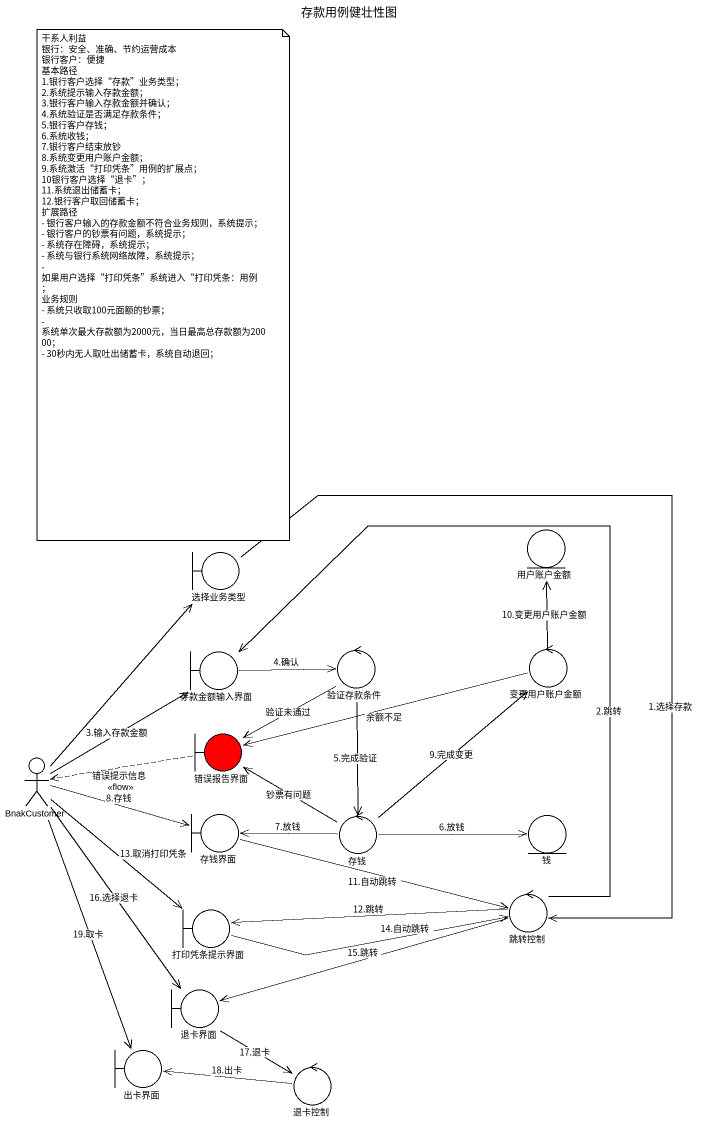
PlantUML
@startuml
title 存款用例健壮性图
entity 用户账户金额
boundary 选择业务类型
boundary 存款金额输入界面
control 验证存款条件
control 变更用户账户金额
boundary 错误报告界面 #FF0000
actor BnakCustomer
boundary 存钱界面
control 存钱
entity 钱
control 跳转控制
boundary 打印凭条提示界面
boundary 退卡界面
boundary 出卡界面
control 退卡控制
选择业务类型 --> 跳转控制 : 1.选择存款
存款金额输入界面 -right-> 验证存款条件 : 4.确认
验证存款条件 --> 错误报告界面 : 验证未通过
验证存款条件 --> 存钱 : 5.完成验证
变更用户账户金额 -up-> 用户账户金额 : 10.变更用户账户金额
变更用户账户金额 -left-> 错误报告界面 : 余额不足
错误报告界面 .left.> BnakCustomer : 错误提示信息\n<<flow>>
BnakCustomer -up-> 选择业务类型
BnakCustomer -up-> 存款金额输入界面 : 3.输入存款金额
BnakCustomer -right-> 存钱界面 : 8.存钱
BnakCustomer --> 打印凭条提示界面 : 13.取消打印凭条
BnakCustomer --> 退卡界面 : 16.选择退卡
BnakCustomer --> 出卡界面 : 19.取卡
存钱界面 -right-> 跳转控制 : 11.自动跳转
存钱 -up-> 变更用户账户金额 : 9.完成变更
存钱 -up-> 错误报告界面 : 钞票有问题
存钱 -left-> 存钱界面 : 7.放钱
存钱 -right-> 钱 : 6.放钱
跳转控制 -up-> 存款金额输入界面 : 2.跳转
跳转控制 -left-> 打印凭条提示界面 : 12.跳转
跳转控制 -left-> 退卡界面 : 15.跳转
打印凭条提示界面 -right-> 跳转控制 : 14.自动跳转
退卡界面 --> 退卡控制 : 17.退卡
退卡控制 -left-> 出卡界面 : 18.出卡
note as N1
  干系人利益
  银行：安全、准确、节约运营成本
  银行客户：便捷
  基本路径
  1.银行客户选择“存款”业务类型；
  2.系统提示输入存款金额；
  3.银行客户输入存款金额并确认；
  4.系统验证是否满足存款条件；
  5.银行客户存钱；
  6.系统收钱；
  7.银行客户结束放钞
  8.系统变更用户账户金额；
  9.系统激活“打印凭条”用例的扩展点；
  10银行客户选择“退卡”；
  11.系统退出储蓄卡；
  12.银行客户取回储蓄卡；
  扩展路径
  - 银行客户输入的存款金额不符合业务规则，系统提示；
  - 银行客户的钞票有问题，系统提示；
  - 系统存在障碍，系统提示；
  - 系统与银行系统网络故障，系统提示；
  - 如果用户选择“打印凭条”系统进入“打印凭条：用例；
  业务规则
  - 系统只收取100元面额的钞票；
  - 系统单次最大存款额为2000元，当日最高总存款额为20000；
  - 30秒内无人取吐出储蓄卡，系统自动退回；
end note
@enduml
